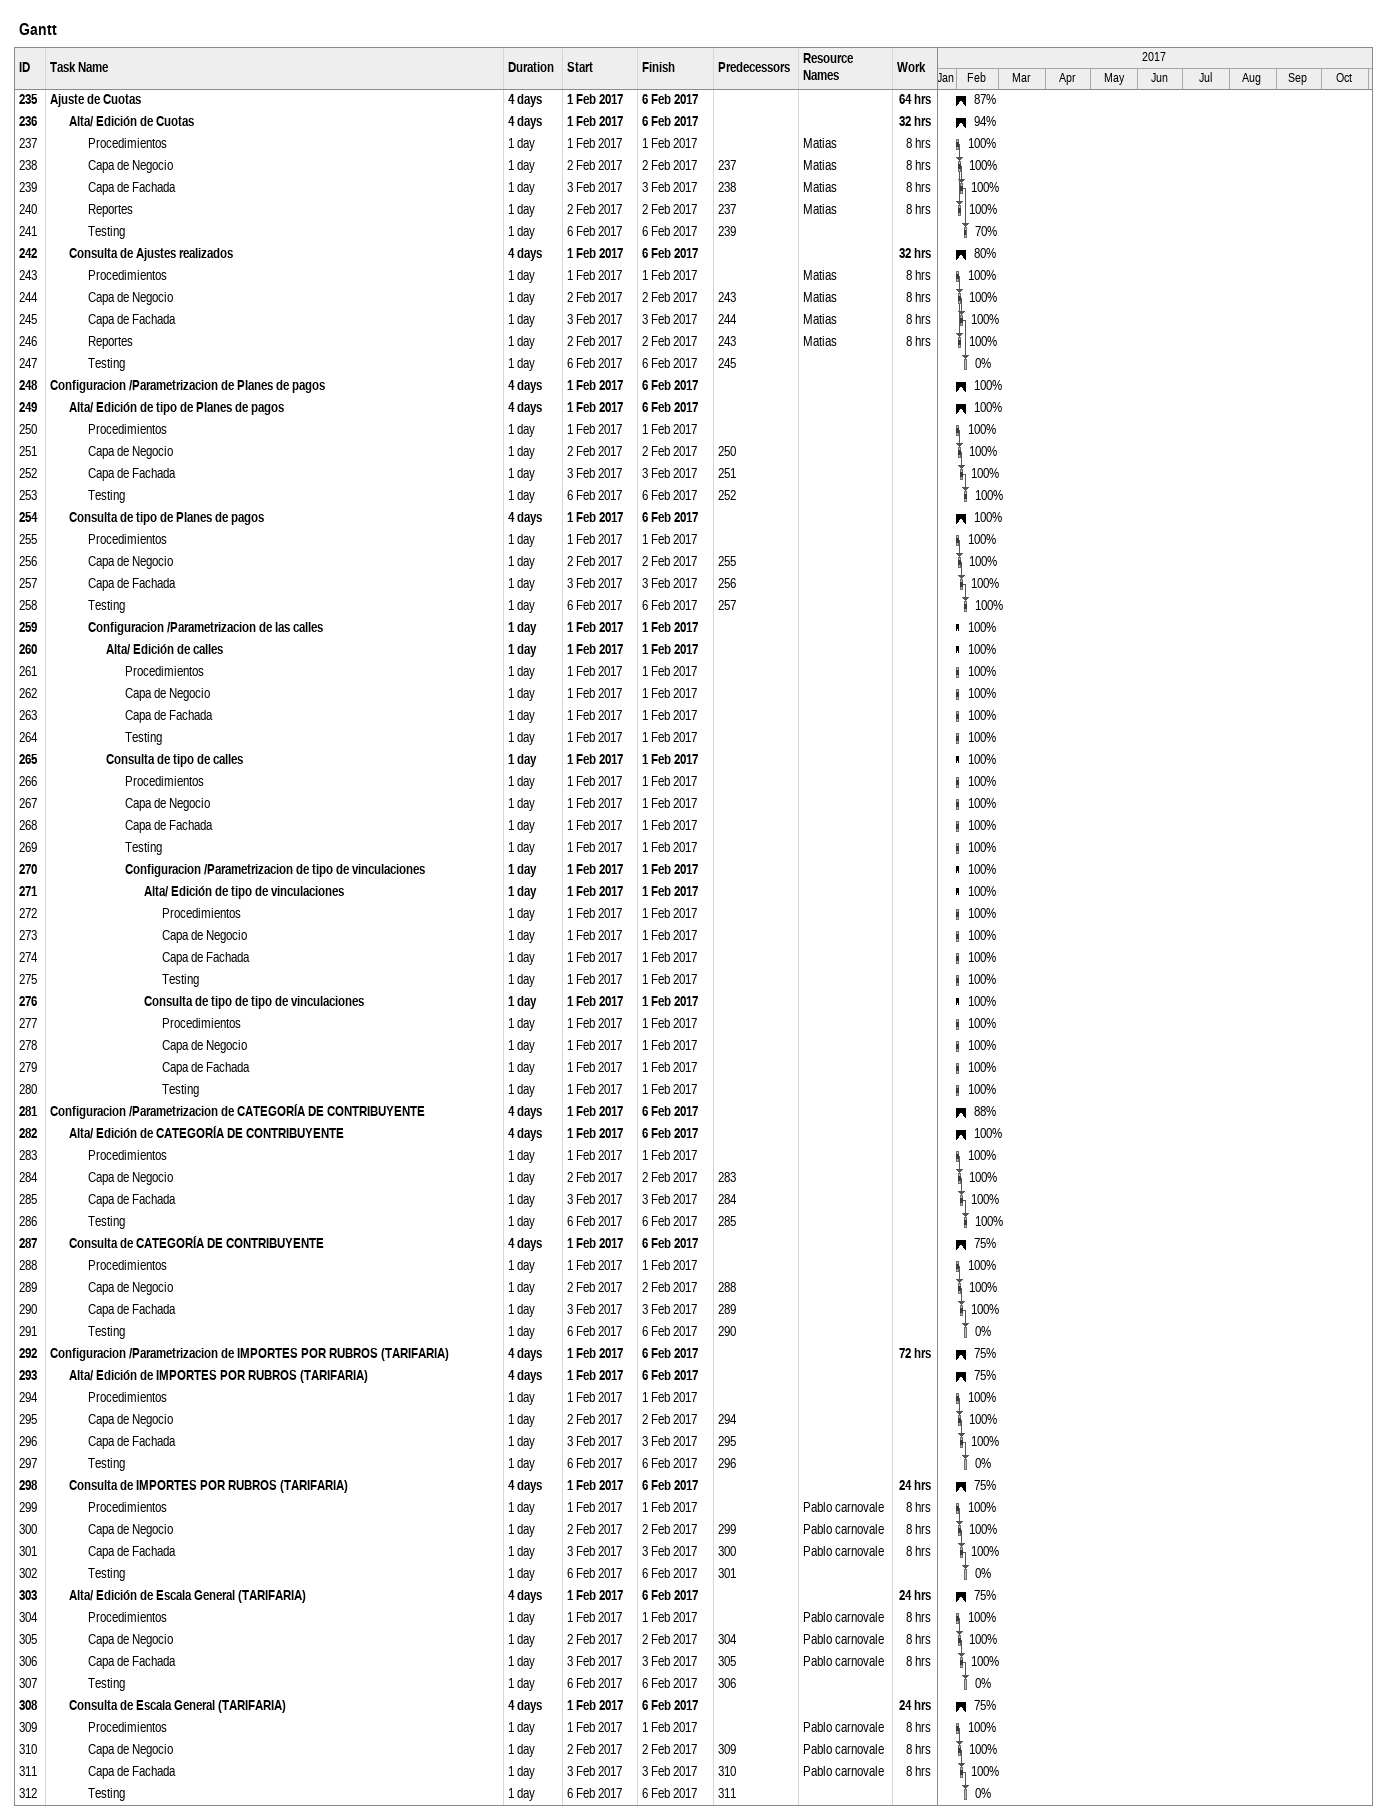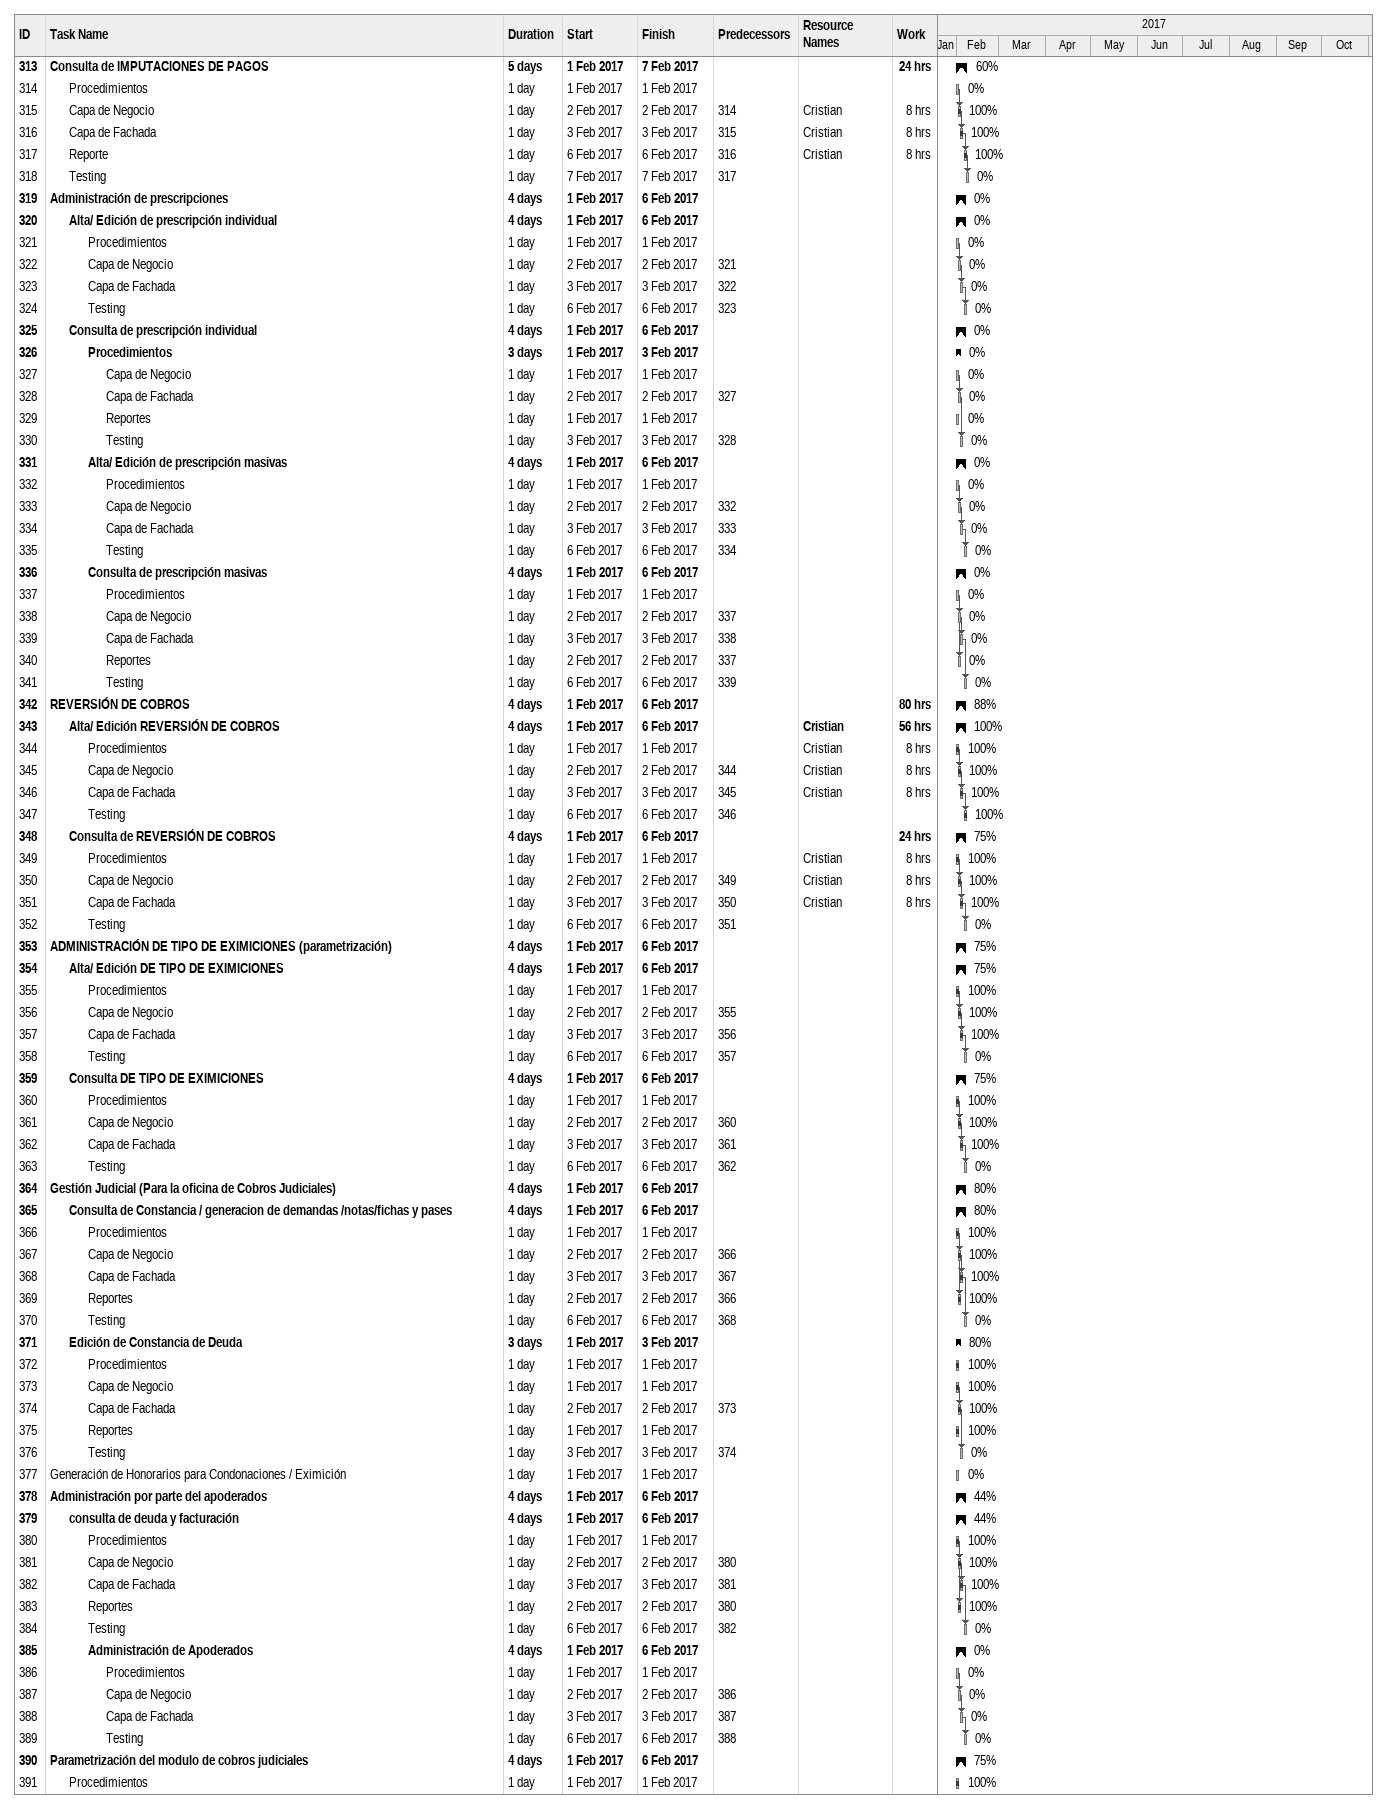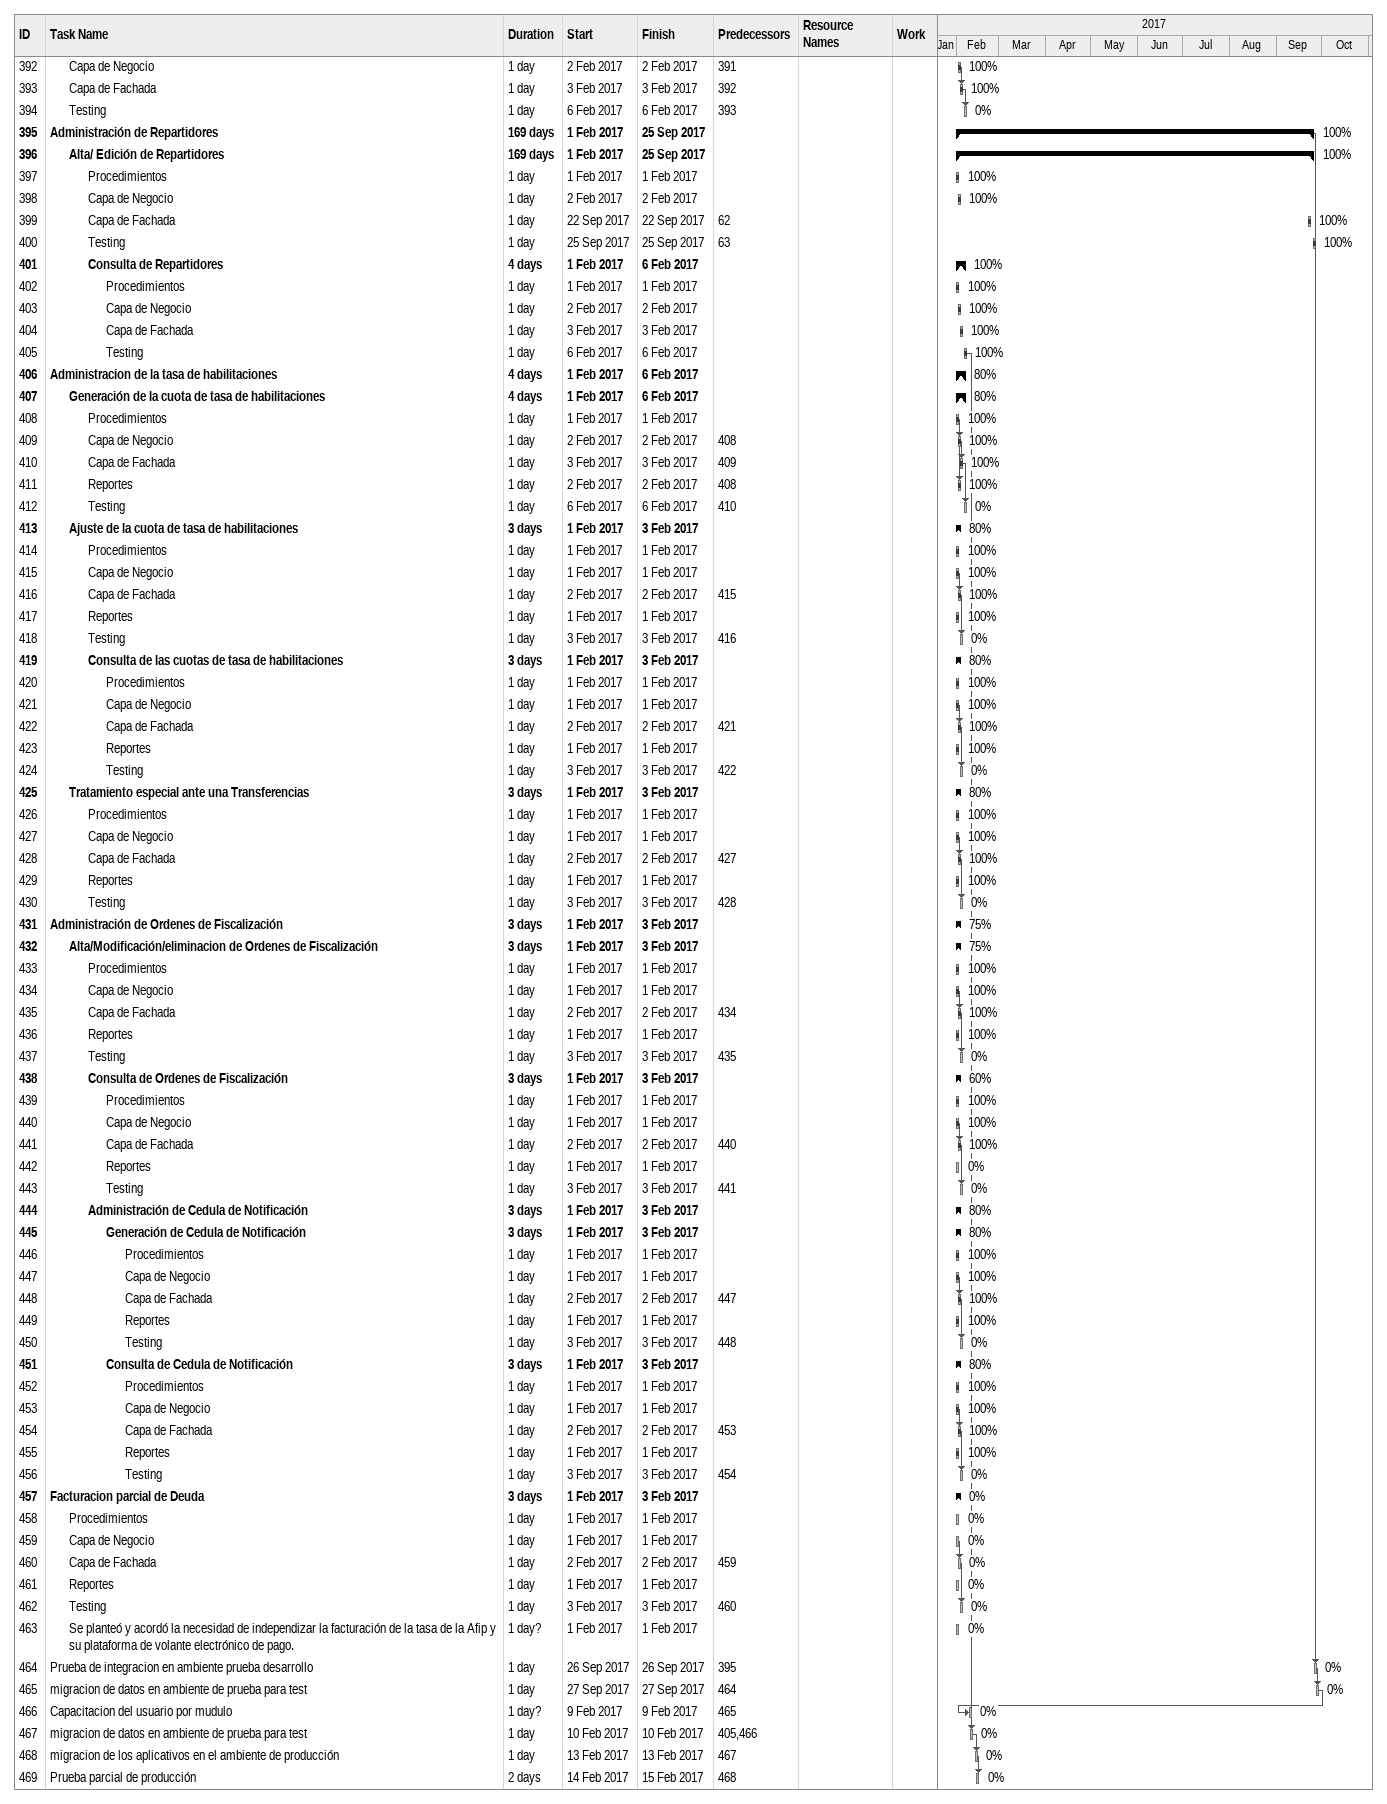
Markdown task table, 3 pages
Gantt

| ID | Level | Task | Duration | Start | Finish | Predecessors | Resources | % complete | Work (h) |
|---|---|---|---|---|---|---|---|---|---|
| 235 | 1 | **Ajuste de Cuotas** | 4d | 2017-02-01 | 2017-02-06 |  |  | 87 | 64 |
| 236 | 2 | **Alta/ Edición de Cuotas** | 4d | 2017-02-01 | 2017-02-06 |  |  | 94 | 32 |
| 237 | 3 | Procedimientos | 1d | 2017-02-01 | 2017-02-01 |  | Matias | 100 | 8 |
| 238 | 3 | Capa de Negocio | 1d | 2017-02-02 | 2017-02-02 | 237 | Matias | 100 | 8 |
| 239 | 3 | Capa de Fachada | 1d | 2017-02-03 | 2017-02-03 | 238 | Matias | 100 | 8 |
| 240 | 3 | Reportes | 1d | 2017-02-02 | 2017-02-02 | 237 | Matias | 100 | 8 |
| 241 | 3 | Testing | 1d | 2017-02-06 | 2017-02-06 | 239 |  | 70 |  |
| 242 | 2 | **Consulta de Ajustes realizados** | 4d | 2017-02-01 | 2017-02-06 |  |  | 80 | 32 |
| 243 | 3 | Procedimientos | 1d | 2017-02-01 | 2017-02-01 |  | Matias | 100 | 8 |
| 244 | 3 | Capa de Negocio | 1d | 2017-02-02 | 2017-02-02 | 243 | Matias | 100 | 8 |
| 245 | 3 | Capa de Fachada | 1d | 2017-02-03 | 2017-02-03 | 244 | Matias | 100 | 8 |
| 246 | 3 | Reportes | 1d | 2017-02-02 | 2017-02-02 | 243 | Matias | 100 | 8 |
| 247 | 3 | Testing | 1d | 2017-02-06 | 2017-02-06 | 245 |  | 0 |  |
| 248 | 1 | **Configuracion /Parametrizacion de Planes de pagos** | 4d | 2017-02-01 | 2017-02-06 |  |  | 100 |  |
| 249 | 2 | **Alta/ Edición de tipo de Planes de pagos** | 4d | 2017-02-01 | 2017-02-06 |  |  | 100 |  |
| 250 | 3 | Procedimientos | 1d | 2017-02-01 | 2017-02-01 |  |  | 100 |  |
| 251 | 3 | Capa de Negocio | 1d | 2017-02-02 | 2017-02-02 | 250 |  | 100 |  |
| 252 | 3 | Capa de Fachada | 1d | 2017-02-03 | 2017-02-03 | 251 |  | 100 |  |
| 253 | 3 | Testing | 1d | 2017-02-06 | 2017-02-06 | 252 |  | 100 |  |
| 254 | 2 | **Consulta de tipo de Planes de pagos** | 4d | 2017-02-01 | 2017-02-06 |  |  | 100 |  |
| 255 | 3 | Procedimientos | 1d | 2017-02-01 | 2017-02-01 |  |  | 100 |  |
| 256 | 3 | Capa de Negocio | 1d | 2017-02-02 | 2017-02-02 | 255 |  | 100 |  |
| 257 | 3 | Capa de Fachada | 1d | 2017-02-03 | 2017-02-03 | 256 |  | 100 |  |
| 258 | 3 | Testing | 1d | 2017-02-06 | 2017-02-06 | 257 |  | 100 |  |
| 259 | 3 | **Configuracion /Parametrizacion de las calles** | 1d | 2017-02-01 | 2017-02-01 |  |  | 100 |  |
| 260 | 4 | **Alta/ Edición de calles** | 1d | 2017-02-01 | 2017-02-01 |  |  | 100 |  |
| 261 | 5 | Procedimientos | 1d | 2017-02-01 | 2017-02-01 |  |  | 100 |  |
| 262 | 5 | Capa de Negocio | 1d | 2017-02-01 | 2017-02-01 |  |  | 100 |  |
| 263 | 5 | Capa de Fachada | 1d | 2017-02-01 | 2017-02-01 |  |  | 100 |  |
| 264 | 5 | Testing | 1d | 2017-02-01 | 2017-02-01 |  |  | 100 |  |
| 265 | 4 | **Consulta de tipo de calles** | 1d | 2017-02-01 | 2017-02-01 |  |  | 100 |  |
| 266 | 5 | Procedimientos | 1d | 2017-02-01 | 2017-02-01 |  |  | 100 |  |
| 267 | 5 | Capa de Negocio | 1d | 2017-02-01 | 2017-02-01 |  |  | 100 |  |
| 268 | 5 | Capa de Fachada | 1d | 2017-02-01 | 2017-02-01 |  |  | 100 |  |
| 269 | 5 | Testing | 1d | 2017-02-01 | 2017-02-01 |  |  | 100 |  |
| 270 | 5 | **Configuracion /Parametrizacion de tipo de vinculaciones** | 1d | 2017-02-01 | 2017-02-01 |  |  | 100 |  |
| 271 | 6 | **Alta/ Edición de tipo de vinculaciones** | 1d | 2017-02-01 | 2017-02-01 |  |  | 100 |  |
| 272 | 7 | Procedimientos | 1d | 2017-02-01 | 2017-02-01 |  |  | 100 |  |
| 273 | 7 | Capa de Negocio | 1d | 2017-02-01 | 2017-02-01 |  |  | 100 |  |
| 274 | 7 | Capa de Fachada | 1d | 2017-02-01 | 2017-02-01 |  |  | 100 |  |
| 275 | 7 | Testing | 1d | 2017-02-01 | 2017-02-01 |  |  | 100 |  |
| 276 | 6 | **Consulta de tipo de tipo de vinculaciones** | 1d | 2017-02-01 | 2017-02-01 |  |  | 100 |  |
| 277 | 7 | Procedimientos | 1d | 2017-02-01 | 2017-02-01 |  |  | 100 |  |
| 278 | 7 | Capa de Negocio | 1d | 2017-02-01 | 2017-02-01 |  |  | 100 |  |
| 279 | 7 | Capa de Fachada | 1d | 2017-02-01 | 2017-02-01 |  |  | 100 |  |
| 280 | 7 | Testing | 1d | 2017-02-01 | 2017-02-01 |  |  | 100 |  |
| 281 | 1 | **Configuracion /Parametrizacion de CATEGORÍA DE CONTRIBUYENTE** | 4d | 2017-02-01 | 2017-02-06 |  |  | 88 |  |
| 282 | 2 | **Alta/ Edición de CATEGORÍA DE CONTRIBUYENTE** | 4d | 2017-02-01 | 2017-02-06 |  |  | 100 |  |
| 283 | 3 | Procedimientos | 1d | 2017-02-01 | 2017-02-01 |  |  | 100 |  |
| 284 | 3 | Capa de Negocio | 1d | 2017-02-02 | 2017-02-02 | 283 |  | 100 |  |
| 285 | 3 | Capa de Fachada | 1d | 2017-02-03 | 2017-02-03 | 284 |  | 100 |  |
| 286 | 3 | Testing | 1d | 2017-02-06 | 2017-02-06 | 285 |  | 100 |  |
| 287 | 2 | **Consulta de CATEGORÍA DE CONTRIBUYENTE** | 4d | 2017-02-01 | 2017-02-06 |  |  | 75 |  |
| 288 | 3 | Procedimientos | 1d | 2017-02-01 | 2017-02-01 |  |  | 100 |  |
| 289 | 3 | Capa de Negocio | 1d | 2017-02-02 | 2017-02-02 | 288 |  | 100 |  |
| 290 | 3 | Capa de Fachada | 1d | 2017-02-03 | 2017-02-03 | 289 |  | 100 |  |
| 291 | 3 | Testing | 1d | 2017-02-06 | 2017-02-06 | 290 |  | 0 |  |
| 292 | 1 | **Configuracion /Parametrizacion de IMPORTES POR RUBROS (TARIFARIA)** | 4d | 2017-02-01 | 2017-02-06 |  |  | 75 | 72 |
| 293 | 2 | **Alta/ Edición de IMPORTES POR RUBROS (TARIFARIA)** | 4d | 2017-02-01 | 2017-02-06 |  |  | 75 |  |
| 294 | 3 | Procedimientos | 1d | 2017-02-01 | 2017-02-01 |  |  | 100 |  |
| 295 | 3 | Capa de Negocio | 1d | 2017-02-02 | 2017-02-02 | 294 |  | 100 |  |
| 296 | 3 | Capa de Fachada | 1d | 2017-02-03 | 2017-02-03 | 295 |  | 100 |  |
| 297 | 3 | Testing | 1d | 2017-02-06 | 2017-02-06 | 296 |  | 0 |  |
| 298 | 2 | **Consulta de IMPORTES POR RUBROS (TARIFARIA)** | 4d | 2017-02-01 | 2017-02-06 |  |  | 75 | 24 |
| 299 | 3 | Procedimientos | 1d | 2017-02-01 | 2017-02-01 |  | Pablo carnovale | 100 | 8 |
| 300 | 3 | Capa de Negocio | 1d | 2017-02-02 | 2017-02-02 | 299 | Pablo carnovale | 100 | 8 |
| 301 | 3 | Capa de Fachada | 1d | 2017-02-03 | 2017-02-03 | 300 | Pablo carnovale | 100 | 8 |
| 302 | 3 | Testing | 1d | 2017-02-06 | 2017-02-06 | 301 |  | 0 |  |
| 303 | 2 | **Alta/ Edición de Escala General (TARIFARIA)** | 4d | 2017-02-01 | 2017-02-06 |  |  | 75 | 24 |
| 304 | 3 | Procedimientos | 1d | 2017-02-01 | 2017-02-01 |  | Pablo carnovale | 100 | 8 |
| 305 | 3 | Capa de Negocio | 1d | 2017-02-02 | 2017-02-02 | 304 | Pablo carnovale | 100 | 8 |
| 306 | 3 | Capa de Fachada | 1d | 2017-02-03 | 2017-02-03 | 305 | Pablo carnovale | 100 | 8 |
| 307 | 3 | Testing | 1d | 2017-02-06 | 2017-02-06 | 306 |  | 0 |  |
| 308 | 2 | **Consulta de Escala General (TARIFARIA)** | 4d | 2017-02-01 | 2017-02-06 |  |  | 75 | 24 |
| 309 | 3 | Procedimientos | 1d | 2017-02-01 | 2017-02-01 |  | Pablo carnovale | 100 | 8 |
| 310 | 3 | Capa de Negocio | 1d | 2017-02-02 | 2017-02-02 | 309 | Pablo carnovale | 100 | 8 |
| 311 | 3 | Capa de Fachada | 1d | 2017-02-03 | 2017-02-03 | 310 | Pablo carnovale | 100 | 8 |
| 312 | 3 | Testing | 1d | 2017-02-06 | 2017-02-06 | 311 |  | 0 |  |
| 313 | 1 | **Consulta de IMPUTACIONES DE PAGOS** | 5d | 2017-02-01 | 2017-02-07 |  |  | 60 | 24 |
| 314 | 2 | Procedimientos | 1d | 2017-02-01 | 2017-02-01 |  |  | 0 |  |
| 315 | 2 | Capa de Negocio | 1d | 2017-02-02 | 2017-02-02 | 314 | Cristian | 100 | 8 |
| 316 | 2 | Capa de Fachada | 1d | 2017-02-03 | 2017-02-03 | 315 | Cristian | 100 | 8 |
| 317 | 2 | Reporte | 1d | 2017-02-06 | 2017-02-06 | 316 | Cristian | 100 | 8 |
| 318 | 2 | Testing | 1d | 2017-02-07 | 2017-02-07 | 317 |  | 0 |  |
| 319 | 1 | **Administración de prescripciones** | 4d | 2017-02-01 | 2017-02-06 |  |  | 0 |  |
| 320 | 2 | **Alta/ Edición de prescripción individual** | 4d | 2017-02-01 | 2017-02-06 |  |  | 0 |  |
| 321 | 3 | Procedimientos | 1d | 2017-02-01 | 2017-02-01 |  |  | 0 |  |
| 322 | 3 | Capa de Negocio | 1d | 2017-02-02 | 2017-02-02 | 321 |  | 0 |  |
| 323 | 3 | Capa de Fachada | 1d | 2017-02-03 | 2017-02-03 | 322 |  | 0 |  |
| 324 | 3 | Testing | 1d | 2017-02-06 | 2017-02-06 | 323 |  | 0 |  |
| 325 | 2 | **Consulta de prescripción individual** | 4d | 2017-02-01 | 2017-02-06 |  |  | 0 |  |
| 326 | 3 | **Procedimientos** | 3d | 2017-02-01 | 2017-02-03 |  |  | 0 |  |
| 327 | 4 | Capa de Negocio | 1d | 2017-02-01 | 2017-02-01 |  |  | 0 |  |
| 328 | 4 | Capa de Fachada | 1d | 2017-02-02 | 2017-02-02 | 327 |  | 0 |  |
| 329 | 4 | Reportes | 1d | 2017-02-01 | 2017-02-01 |  |  | 0 |  |
| 330 | 4 | Testing | 1d | 2017-02-03 | 2017-02-03 | 328 |  | 0 |  |
| 331 | 3 | **Alta/ Edición de prescripción masivas** | 4d | 2017-02-01 | 2017-02-06 |  |  | 0 |  |
| 332 | 4 | Procedimientos | 1d | 2017-02-01 | 2017-02-01 |  |  | 0 |  |
| 333 | 4 | Capa de Negocio | 1d | 2017-02-02 | 2017-02-02 | 332 |  | 0 |  |
| 334 | 4 | Capa de Fachada | 1d | 2017-02-03 | 2017-02-03 | 333 |  | 0 |  |
| 335 | 4 | Testing | 1d | 2017-02-06 | 2017-02-06 | 334 |  | 0 |  |
| 336 | 3 | **Consulta de prescripción masivas** | 4d | 2017-02-01 | 2017-02-06 |  |  | 0 |  |
| 337 | 4 | Procedimientos | 1d | 2017-02-01 | 2017-02-01 |  |  | 0 |  |
| 338 | 4 | Capa de Negocio | 1d | 2017-02-02 | 2017-02-02 | 337 |  | 0 |  |
| 339 | 4 | Capa de Fachada | 1d | 2017-02-03 | 2017-02-03 | 338 |  | 0 |  |
| 340 | 4 | Reportes | 1d | 2017-02-02 | 2017-02-02 | 337 |  | 0 |  |
| 341 | 4 | Testing | 1d | 2017-02-06 | 2017-02-06 | 339 |  | 0 |  |
| 342 | 1 | **REVERSIÓN DE COBROS** | 4d | 2017-02-01 | 2017-02-06 |  |  | 88 | 80 |
| 343 | 2 | **Alta/ Edición REVERSIÓN DE COBROS** | 4d | 2017-02-01 | 2017-02-06 |  | Cristian | 100 | 56 |
| 344 | 3 | Procedimientos | 1d | 2017-02-01 | 2017-02-01 |  | Cristian | 100 | 8 |
| 345 | 3 | Capa de Negocio | 1d | 2017-02-02 | 2017-02-02 | 344 | Cristian | 100 | 8 |
| 346 | 3 | Capa de Fachada | 1d | 2017-02-03 | 2017-02-03 | 345 | Cristian | 100 | 8 |
| 347 | 3 | Testing | 1d | 2017-02-06 | 2017-02-06 | 346 |  | 100 |  |
| 348 | 2 | **Consulta de REVERSIÓN DE COBROS** | 4d | 2017-02-01 | 2017-02-06 |  |  | 75 | 24 |
| 349 | 3 | Procedimientos | 1d | 2017-02-01 | 2017-02-01 |  | Cristian | 100 | 8 |
| 350 | 3 | Capa de Negocio | 1d | 2017-02-02 | 2017-02-02 | 349 | Cristian | 100 | 8 |
| 351 | 3 | Capa de Fachada | 1d | 2017-02-03 | 2017-02-03 | 350 | Cristian | 100 | 8 |
| 352 | 3 | Testing | 1d | 2017-02-06 | 2017-02-06 | 351 |  | 0 |  |
| 353 | 1 | **ADMINISTRACIÓN DE TIPO DE EXIMICIONES (parametrización)** | 4d | 2017-02-01 | 2017-02-06 |  |  | 75 |  |
| 354 | 2 | **Alta/ Edición DE TIPO DE EXIMICIONES** | 4d | 2017-02-01 | 2017-02-06 |  |  | 75 |  |
| 355 | 3 | Procedimientos | 1d | 2017-02-01 | 2017-02-01 |  |  | 100 |  |
| 356 | 3 | Capa de Negocio | 1d | 2017-02-02 | 2017-02-02 | 355 |  | 100 |  |
| 357 | 3 | Capa de Fachada | 1d | 2017-02-03 | 2017-02-03 | 356 |  | 100 |  |
| 358 | 3 | Testing | 1d | 2017-02-06 | 2017-02-06 | 357 |  | 0 |  |
| 359 | 2 | **Consulta DE TIPO DE EXIMICIONES** | 4d | 2017-02-01 | 2017-02-06 |  |  | 75 |  |
| 360 | 3 | Procedimientos | 1d | 2017-02-01 | 2017-02-01 |  |  | 100 |  |
| 361 | 3 | Capa de Negocio | 1d | 2017-02-02 | 2017-02-02 | 360 |  | 100 |  |
| 362 | 3 | Capa de Fachada | 1d | 2017-02-03 | 2017-02-03 | 361 |  | 100 |  |
| 363 | 3 | Testing | 1d | 2017-02-06 | 2017-02-06 | 362 |  | 0 |  |
| 364 | 1 | **Gestión Judicial (Para la oficina de Cobros Judiciales)** | 4d | 2017-02-01 | 2017-02-06 |  |  | 80 |  |
| 365 | 2 | **Consulta de Constancia / generacion de demandas /notas/fichas y pases** | 4d | 2017-02-01 | 2017-02-06 |  |  | 80 |  |
| 366 | 3 | Procedimientos | 1d | 2017-02-01 | 2017-02-01 |  |  | 100 |  |
| 367 | 3 | Capa de Negocio | 1d | 2017-02-02 | 2017-02-02 | 366 |  | 100 |  |
| 368 | 3 | Capa de Fachada | 1d | 2017-02-03 | 2017-02-03 | 367 |  | 100 |  |
| 369 | 3 | Reportes | 1d | 2017-02-02 | 2017-02-02 | 366 |  | 100 |  |
| 370 | 3 | Testing | 1d | 2017-02-06 | 2017-02-06 | 368 |  | 0 |  |
| 371 | 2 | **Edición de Constancia de Deuda** | 3d | 2017-02-01 | 2017-02-03 |  |  | 80 |  |
| 372 | 3 | Procedimientos | 1d | 2017-02-01 | 2017-02-01 |  |  | 100 |  |
| 373 | 3 | Capa de Negocio | 1d | 2017-02-01 | 2017-02-01 |  |  | 100 |  |
| 374 | 3 | Capa de Fachada | 1d | 2017-02-02 | 2017-02-02 | 373 |  | 100 |  |
| 375 | 3 | Reportes | 1d | 2017-02-01 | 2017-02-01 |  |  | 100 |  |
| 376 | 3 | Testing | 1d | 2017-02-03 | 2017-02-03 | 374 |  | 0 |  |
| 377 | 1 | Generación de Honorarios para Condonaciones / Eximición | 1d | 2017-02-01 | 2017-02-01 |  |  | 0 |  |
| 378 | 1 | **Administración por parte del apoderados** | 4d | 2017-02-01 | 2017-02-06 |  |  | 44 |  |
| 379 | 2 | **consulta de deuda y facturación** | 4d | 2017-02-01 | 2017-02-06 |  |  | 44 |  |
| 380 | 3 | Procedimientos | 1d | 2017-02-01 | 2017-02-01 |  |  | 100 |  |
| 381 | 3 | Capa de Negocio | 1d | 2017-02-02 | 2017-02-02 | 380 |  | 100 |  |
| 382 | 3 | Capa de Fachada | 1d | 2017-02-03 | 2017-02-03 | 381 |  | 100 |  |
| 383 | 3 | Reportes | 1d | 2017-02-02 | 2017-02-02 | 380 |  | 100 |  |
| 384 | 3 | Testing | 1d | 2017-02-06 | 2017-02-06 | 382 |  | 0 |  |
| 385 | 3 | **Administración de Apoderados** | 4d | 2017-02-01 | 2017-02-06 |  |  | 0 |  |
| 386 | 4 | Procedimientos | 1d | 2017-02-01 | 2017-02-01 |  |  | 0 |  |
| 387 | 4 | Capa de Negocio | 1d | 2017-02-02 | 2017-02-02 | 386 |  | 0 |  |
| 388 | 4 | Capa de Fachada | 1d | 2017-02-03 | 2017-02-03 | 387 |  | 0 |  |
| 389 | 4 | Testing | 1d | 2017-02-06 | 2017-02-06 | 388 |  | 0 |  |
| 390 | 1 | **Parametrización del modulo de cobros judiciales** | 4d | 2017-02-01 | 2017-02-06 |  |  | 75 |  |
| 391 | 2 | Procedimientos | 1d | 2017-02-01 | 2017-02-01 |  |  | 100 |  |
| 392 | 2 | Capa de Negocio | 1d | 2017-02-02 | 2017-02-02 | 391 |  | 100 |  |
| 393 | 2 | Capa de Fachada | 1d | 2017-02-03 | 2017-02-03 | 392 |  | 100 |  |
| 394 | 2 | Testing | 1d | 2017-02-06 | 2017-02-06 | 393 |  | 0 |  |
| 395 | 1 | **Administración de Repartidores** | 169d | 2017-02-01 | 2017-09-25 |  |  | 100 |  |
| 396 | 2 | **Alta/ Edición de Repartidores** | 169d | 2017-02-01 | 2017-09-25 |  |  | 100 |  |
| 397 | 3 | Procedimientos | 1d | 2017-02-01 | 2017-02-01 |  |  | 100 |  |
| 398 | 3 | Capa de Negocio | 1d | 2017-02-02 | 2017-02-02 |  |  | 100 |  |
| 399 | 3 | Capa de Fachada | 1d | 2017-09-22 | 2017-09-22 | 62 |  | 100 |  |
| 400 | 3 | Testing | 1d | 2017-09-25 | 2017-09-25 | 63 |  | 100 |  |
| 401 | 3 | **Consulta de Repartidores** | 4d | 2017-02-01 | 2017-02-06 |  |  | 100 |  |
| 402 | 4 | Procedimientos | 1d | 2017-02-01 | 2017-02-01 |  |  | 100 |  |
| 403 | 4 | Capa de Negocio | 1d | 2017-02-02 | 2017-02-02 |  |  | 100 |  |
| 404 | 4 | Capa de Fachada | 1d | 2017-02-03 | 2017-02-03 |  |  | 100 |  |
| 405 | 4 | Testing | 1d | 2017-02-06 | 2017-02-06 |  |  | 100 |  |
| 406 | 1 | **Administracion de la tasa de habilitaciones** | 4d | 2017-02-01 | 2017-02-06 |  |  | 80 |  |
| 407 | 2 | **Generación de la cuota de tasa de habilitaciones** | 4d | 2017-02-01 | 2017-02-06 |  |  | 80 |  |
| 408 | 3 | Procedimientos | 1d | 2017-02-01 | 2017-02-01 |  |  | 100 |  |
| 409 | 3 | Capa de Negocio | 1d | 2017-02-02 | 2017-02-02 | 408 |  | 100 |  |
| 410 | 3 | Capa de Fachada | 1d | 2017-02-03 | 2017-02-03 | 409 |  | 100 |  |
| 411 | 3 | Reportes | 1d | 2017-02-02 | 2017-02-02 | 408 |  | 100 |  |
| 412 | 3 | Testing | 1d | 2017-02-06 | 2017-02-06 | 410 |  | 0 |  |
| 413 | 2 | **Ajuste de la cuota de tasa de habilitaciones** | 3d | 2017-02-01 | 2017-02-03 |  |  | 80 |  |
| 414 | 3 | Procedimientos | 1d | 2017-02-01 | 2017-02-01 |  |  | 100 |  |
| 415 | 3 | Capa de Negocio | 1d | 2017-02-01 | 2017-02-01 |  |  | 100 |  |
| 416 | 3 | Capa de Fachada | 1d | 2017-02-02 | 2017-02-02 | 415 |  | 100 |  |
| 417 | 3 | Reportes | 1d | 2017-02-01 | 2017-02-01 |  |  | 100 |  |
| 418 | 3 | Testing | 1d | 2017-02-03 | 2017-02-03 | 416 |  | 0 |  |
| 419 | 3 | **Consulta de las cuotas de tasa de habilitaciones** | 3d | 2017-02-01 | 2017-02-03 |  |  | 80 |  |
| 420 | 4 | Procedimientos | 1d | 2017-02-01 | 2017-02-01 |  |  | 100 |  |
| 421 | 4 | Capa de Negocio | 1d | 2017-02-01 | 2017-02-01 |  |  | 100 |  |
| 422 | 4 | Capa de Fachada | 1d | 2017-02-02 | 2017-02-02 | 421 |  | 100 |  |
| 423 | 4 | Reportes | 1d | 2017-02-01 | 2017-02-01 |  |  | 100 |  |
| 424 | 4 | Testing | 1d | 2017-02-03 | 2017-02-03 | 422 |  | 0 |  |
| 425 | 2 | **Tratamiento especial ante una Transferencias** | 3d | 2017-02-01 | 2017-02-03 |  |  | 80 |  |
| 426 | 3 | Procedimientos | 1d | 2017-02-01 | 2017-02-01 |  |  | 100 |  |
| 427 | 3 | Capa de Negocio | 1d | 2017-02-01 | 2017-02-01 |  |  | 100 |  |
| 428 | 3 | Capa de Fachada | 1d | 2017-02-02 | 2017-02-02 | 427 |  | 100 |  |
| 429 | 3 | Reportes | 1d | 2017-02-01 | 2017-02-01 |  |  | 100 |  |
| 430 | 3 | Testing | 1d | 2017-02-03 | 2017-02-03 | 428 |  | 0 |  |
| 431 | 1 | **Administración de Ordenes de Fiscalización** | 3d | 2017-02-01 | 2017-02-03 |  |  | 75 |  |
| 432 | 2 | **Alta/Modificación/eliminacion de Ordenes de Fiscalización** | 3d | 2017-02-01 | 2017-02-03 |  |  | 75 |  |
| 433 | 3 | Procedimientos | 1d | 2017-02-01 | 2017-02-01 |  |  | 100 |  |
| 434 | 3 | Capa de Negocio | 1d | 2017-02-01 | 2017-02-01 |  |  | 100 |  |
| 435 | 3 | Capa de Fachada | 1d | 2017-02-02 | 2017-02-02 | 434 |  | 100 |  |
| 436 | 3 | Reportes | 1d | 2017-02-01 | 2017-02-01 |  |  | 100 |  |
| 437 | 3 | Testing | 1d | 2017-02-03 | 2017-02-03 | 435 |  | 0 |  |
| 438 | 3 | **Consulta de Ordenes de Fiscalización** | 3d | 2017-02-01 | 2017-02-03 |  |  | 60 |  |
| 439 | 4 | Procedimientos | 1d | 2017-02-01 | 2017-02-01 |  |  | 100 |  |
| 440 | 4 | Capa de Negocio | 1d | 2017-02-01 | 2017-02-01 |  |  | 100 |  |
| 441 | 4 | Capa de Fachada | 1d | 2017-02-02 | 2017-02-02 | 440 |  | 100 |  |
| 442 | 4 | Reportes | 1d | 2017-02-01 | 2017-02-01 |  |  | 0 |  |
| 443 | 4 | Testing | 1d | 2017-02-03 | 2017-02-03 | 441 |  | 0 |  |
| 444 | 3 | **Administración de Cedula de Notificación** | 3d | 2017-02-01 | 2017-02-03 |  |  | 80 |  |
| 445 | 4 | **Generación de Cedula de Notificación** | 3d | 2017-02-01 | 2017-02-03 |  |  | 80 |  |
| 446 | 5 | Procedimientos | 1d | 2017-02-01 | 2017-02-01 |  |  | 100 |  |
| 447 | 5 | Capa de Negocio | 1d | 2017-02-01 | 2017-02-01 |  |  | 100 |  |
| 448 | 5 | Capa de Fachada | 1d | 2017-02-02 | 2017-02-02 | 447 |  | 100 |  |
| 449 | 5 | Reportes | 1d | 2017-02-01 | 2017-02-01 |  |  | 100 |  |
| 450 | 5 | Testing | 1d | 2017-02-03 | 2017-02-03 | 448 |  | 0 |  |
| 451 | 4 | **Consulta de Cedula de Notificación** | 3d | 2017-02-01 | 2017-02-03 |  |  | 80 |  |
| 452 | 5 | Procedimientos | 1d | 2017-02-01 | 2017-02-01 |  |  | 100 |  |
| 453 | 5 | Capa de Negocio | 1d | 2017-02-01 | 2017-02-01 |  |  | 100 |  |
| 454 | 5 | Capa de Fachada | 1d | 2017-02-02 | 2017-02-02 | 453 |  | 100 |  |
| 455 | 5 | Reportes | 1d | 2017-02-01 | 2017-02-01 |  |  | 100 |  |
| 456 | 5 | Testing | 1d | 2017-02-03 | 2017-02-03 | 454 |  | 0 |  |
| 457 | 1 | **Facturacion parcial de Deuda** | 3d | 2017-02-01 | 2017-02-03 |  |  | 0 |  |
| 458 | 2 | Procedimientos | 1d | 2017-02-01 | 2017-02-01 |  |  | 0 |  |
| 459 | 2 | Capa de Negocio | 1d | 2017-02-01 | 2017-02-01 |  |  | 0 |  |
| 460 | 2 | Capa de Fachada | 1d | 2017-02-02 | 2017-02-02 | 459 |  | 0 |  |
| 461 | 2 | Reportes | 1d | 2017-02-01 | 2017-02-01 |  |  | 0 |  |
| 462 | 2 | Testing | 1d | 2017-02-03 | 2017-02-03 | 460 |  | 0 |  |
| 463 | 2 | Se planteó y acordó la necesidad de independizar la facturación de la tasa de la Afip y su plataforma de volante electrónico de pago. | 1d? | 2017-02-01 | 2017-02-01 |  |  | 0 |  |
| 464 | 1 | Prueba de integracion en ambiente prueba desarrollo | 1d | 2017-09-26 | 2017-09-26 | 395 |  | 0 |  |
| 465 | 1 | migracion de datos en ambiente de prueba para test | 1d | 2017-09-27 | 2017-09-27 | 464 |  | 0 |  |
| 466 | 1 | Capacitacion del usuario por mudulo | 1d? | 2017-02-09 | 2017-02-09 | 465 |  | 0 |  |
| 467 | 1 | migracion de datos en ambiente de prueba para test | 1d | 2017-02-10 | 2017-02-10 | 405, 466 |  | 0 |  |
| 468 | 1 | migracion de los aplicativos en el ambiente de producción | 1d | 2017-02-13 | 2017-02-13 | 467 |  | 0 |  |
| 469 | 1 | Prueba parcial de producción | 2d | 2017-02-14 | 2017-02-15 | 468 |  | 0 |  |
